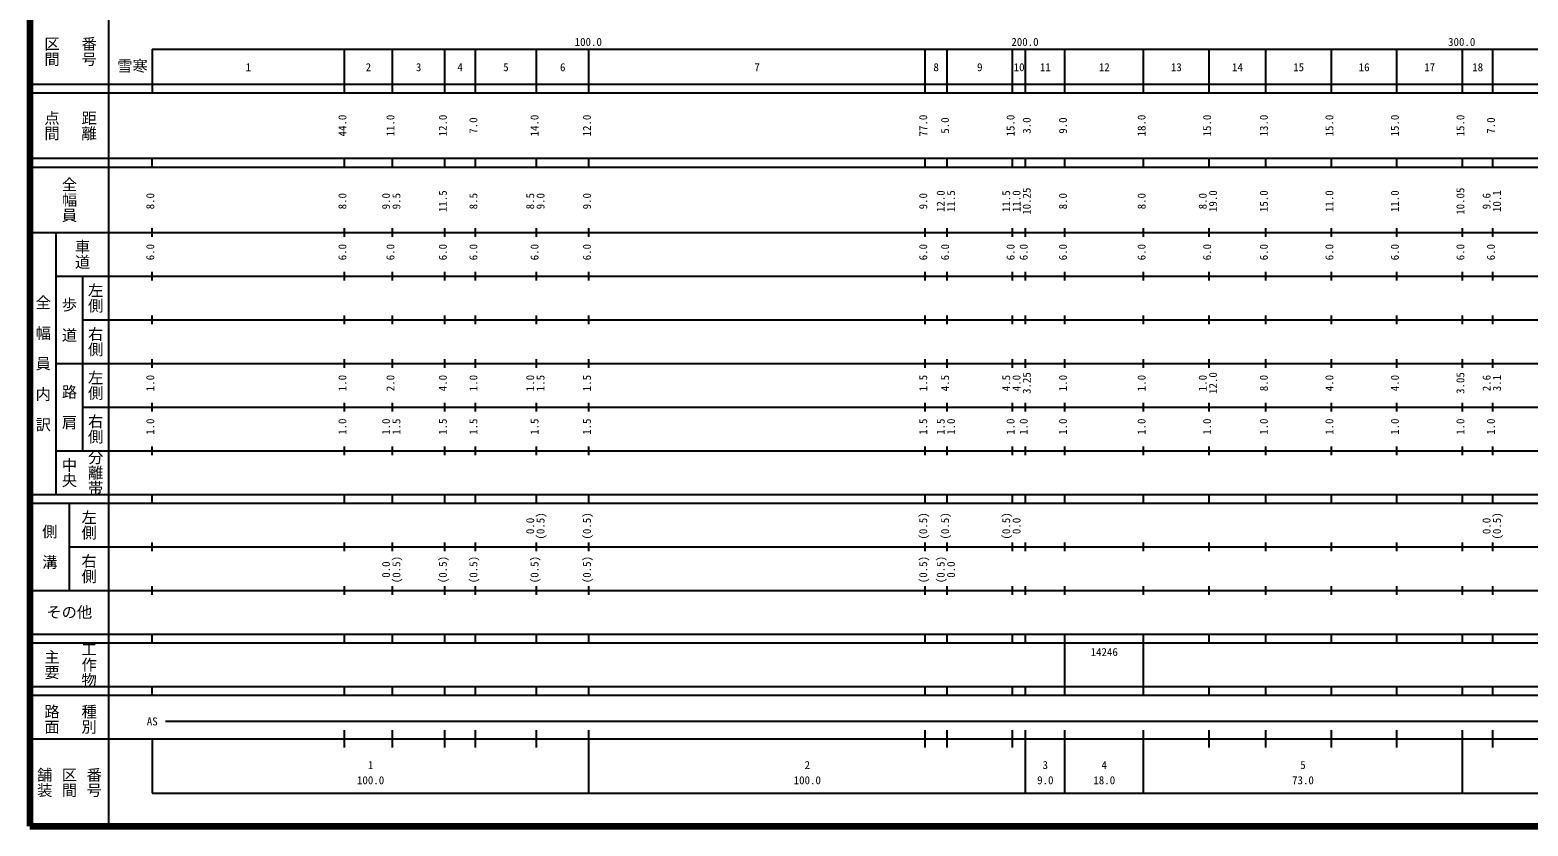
# Model space of a CAD drawing. Units: millimetres on the paper, enlarged 1000 times. Extents: x 40000 to 680000, y 20000 to 380000.
# Drawn here: x 40000 to 383036, y 20000 to 202409 of the extents above; entities that cross this region are included whole.
import ezdxf
from ezdxf.enums import TextEntityAlignment as Align

# ---------------------------------------------------------------- set-up
doc = ezdxf.new("R2010")
doc.units = ezdxf.units.MM
doc.header["$LTSCALE"] = 1000
doc.layers.add('M-TTL', color=2, linetype='Continuous', lineweight=140)
doc.layers.add('M-TTL-BAND', color=7, linetype='Continuous', lineweight=25)
doc.layers.add('M-TTL-TXT', color=7, linetype='Continuous')
doc.styles.add('@ＭＳ ゴシック', font='')
doc.styles.add('ＭＳ ゴシック', font='')
doc.styles.get('@ＭＳ ゴシック').set_extended_font_data('@MS Gothic')
doc.styles.get('ＭＳ ゴシック').set_extended_font_data('MS Gothic')

msp = doc.modelspace()

# ---------------------------------------------------------------- linework, layer by layer
at = {"layer": 'M-TTL'}
for p, q in [((40000, 380000), (40000, 20000)), ((40000, 20000), (680000, 20000))]:
    msp.add_line(p, q, dxfattribs=at)
at = {"layer": 'M-TTL-BAND'}
for p, q in [((58000, 370000), (58000, 20000)), ((68000, 198000), (579000, 198000)), ((68000, 198000), (68000, 188000)), ((112000, 188000), (112000, 198000)), ((123000, 188000), (123000, 198000)), ((135000, 188000), (135000, 198000)), ((142000, 188000), (142000, 198000)), ((156000, 188000), (156000, 198000)), ((168000, 188000), (168000, 198000)), ((245000, 188000), (245000, 198000)), ((250000, 188000), (250000, 198000)), ((265000, 188000), (265000, 198000)), ((268000, 188000), (268000, 198000)), ((277000, 188000), (277000, 198000)), ((295000, 188000), (295000, 198000)), ((310000, 188000), (310000, 198000)), ((323000, 188000), (323000, 198000)), ((338000, 188000), (338000, 198000)), ((353000, 188000), (353000, 198000)), ((368000, 188000), (368000, 198000)), ((375000, 188000), (375000, 198000)), ((40000, 190000), (579000, 190000)), ((40000, 188000), (579000, 188000)), ((40000, 173000), (579000, 173000)), ((68000, 171000), (68000, 173000)), ((112000, 171000), (112000, 173000)), ((123000, 171000), (123000, 173000)), ((135000, 171000), (135000, 173000)), ((142000, 171000), (142000, 173000)), ((156000, 171000), (156000, 173000)), ((168000, 171000), (168000, 173000)), ((245000, 171000), (245000, 173000)), ((250000, 171000), (250000, 173000)), ((265000, 171000), (265000, 173000)), ((268000, 171000), (268000, 173000)), ((277000, 171000), (277000, 173000)), ((295000, 171000), (295000, 173000)), ((310000, 171000), (310000, 173000)), ((323000, 171000), (323000, 173000)), ((338000, 171000), (338000, 173000)), ((353000, 171000), (353000, 173000)), ((368000, 171000), (368000, 173000)), ((375000, 171000), (375000, 173000)), ((40000, 171000), (579000, 171000)), ((40000, 156000), (579000, 156000)), ((46000, 96000), (46000, 156000)), ((68000, 155000), (68000, 157000)), ((112000, 155000), (112000, 157000)), ((123000, 155000), (123000, 157000)), ((135000, 155000), (135000, 157000)), ((142000, 155000), (142000, 157000)), ((156000, 155000), (156000, 157000)), ((168000, 155000), (168000, 157000)), ((245000, 155000), (245000, 157000)), ((250000, 155000), (250000, 157000)), ((265000, 155000), (265000, 157000)), ((268000, 155000), (268000, 157000)), ((277000, 155000), (277000, 157000)), ((295000, 155000), (295000, 157000)), ((310000, 155000), (310000, 157000)), ((323000, 155000), (323000, 157000)), ((338000, 155000), (338000, 157000)), ((353000, 155000), (353000, 157000)), ((368000, 155000), (368000, 157000)), ((375000, 155000), (375000, 157000)), ((46000, 146000), (579000, 146000)), ((52000, 146000), (52000, 106000)), ((68000, 145000), (68000, 147000)), ((112000, 145000), (112000, 147000)), ((123000, 145000), (123000, 147000)), ((135000, 145000), (135000, 147000)), ((142000, 145000), (142000, 147000)), ((156000, 145000), (156000, 147000)), ((168000, 145000), (168000, 147000)), ((245000, 145000), (245000, 147000)), ((250000, 145000), (250000, 147000)), ((265000, 145000), (265000, 147000)), ((268000, 145000), (268000, 147000)), ((277000, 145000), (277000, 147000)), ((295000, 145000), (295000, 147000)), ((310000, 145000), (310000, 147000)), ((323000, 145000), (323000, 147000)), ((338000, 145000), (338000, 147000)), ((353000, 145000), (353000, 147000)), ((368000, 145000), (368000, 147000)), ((375000, 145000), (375000, 147000)), ((52000, 136000), (579000, 136000)), ((68000, 135000), (68000, 137000)), ((112000, 135000), (112000, 137000)), ((123000, 135000), (123000, 137000)), ((135000, 135000), (135000, 137000)), ((142000, 135000), (142000, 137000)), ((156000, 135000), (156000, 137000)), ((168000, 135000), (168000, 137000)), ((245000, 135000), (245000, 137000)), ((250000, 135000), (250000, 137000)), ((265000, 135000), (265000, 137000)), ((268000, 135000), (268000, 137000)), ((277000, 135000), (277000, 137000)), ((295000, 135000), (295000, 137000)), ((310000, 135000), (310000, 137000)), ((323000, 135000), (323000, 137000)), ((338000, 135000), (338000, 137000)), ((353000, 135000), (353000, 137000)), ((368000, 135000), (368000, 137000)), ((375000, 135000), (375000, 137000)), ((68000, 125000), (68000, 127000)), ((112000, 125000), (112000, 127000)), ((123000, 125000), (123000, 127000)), ((135000, 125000), (135000, 127000)), ((142000, 125000), (142000, 127000)), ((156000, 125000), (156000, 127000)), ((168000, 125000), (168000, 127000)), ((245000, 125000), (245000, 127000)), ((250000, 125000), (250000, 127000)), ((265000, 125000), (265000, 127000)), ((268000, 125000), (268000, 127000)), ((277000, 125000), (277000, 127000)), ((295000, 125000), (295000, 127000)), ((310000, 125000), (310000, 127000)), ((323000, 125000), (323000, 127000)), ((338000, 125000), (338000, 127000)), ((353000, 125000), (353000, 127000)), ((368000, 125000), (368000, 127000)), ((375000, 125000), (375000, 127000)), ((46000, 126000), (579000, 126000)), ((68000, 115000), (68000, 117000)), ((112000, 115000), (112000, 117000)), ((123000, 115000), (123000, 117000)), ((135000, 115000), (135000, 117000)), ((142000, 115000), (142000, 117000)), ((156000, 115000), (156000, 117000)), ((168000, 115000), (168000, 117000)), ((245000, 115000), (245000, 117000)), ((250000, 115000), (250000, 117000)), ((265000, 115000), (265000, 117000)), ((268000, 115000), (268000, 117000)), ((277000, 115000), (277000, 117000)), ((295000, 115000), (295000, 117000)), ((310000, 115000), (310000, 117000)), ((323000, 115000), (323000, 117000)), ((338000, 115000), (338000, 117000)), ((353000, 115000), (353000, 117000)), ((368000, 115000), (368000, 117000)), ((375000, 115000), (375000, 117000)), ((52000, 116000), (579000, 116000)), ((68000, 105000), (68000, 107000)), ((112000, 105000), (112000, 107000)), ((123000, 105000), (123000, 107000)), ((135000, 105000), (135000, 107000)), ((142000, 105000), (142000, 107000)), ((156000, 105000), (156000, 107000)), ((168000, 105000), (168000, 107000)), ((245000, 105000), (245000, 107000)), ((250000, 105000), (250000, 107000)), ((265000, 105000), (265000, 107000)), ((268000, 105000), (268000, 107000)), ((277000, 105000), (277000, 107000)), ((295000, 105000), (295000, 107000)), ((310000, 105000), (310000, 107000)), ((323000, 105000), (323000, 107000)), ((338000, 105000), (338000, 107000)), ((353000, 105000), (353000, 107000)), ((368000, 105000), (368000, 107000)), ((375000, 105000), (375000, 107000)), ((46000, 106000), (579000, 106000)), ((40000, 96000), (579000, 96000)), ((40000, 94000), (579000, 94000)), ((49000, 94000), (49000, 74000)), ((68000, 94000), (68000, 96000)), ((112000, 94000), (112000, 96000)), ((123000, 94000), (123000, 96000)), ((135000, 94000), (135000, 96000)), ((142000, 94000), (142000, 96000)), ((156000, 94000), (156000, 96000)), ((168000, 94000), (168000, 96000)), ((245000, 94000), (245000, 96000)), ((250000, 94000), (250000, 96000)), ((265000, 94000), (265000, 96000)), ((268000, 94000), (268000, 96000)), ((277000, 94000), (277000, 96000)), ((295000, 94000), (295000, 96000)), ((310000, 94000), (310000, 96000)), ((323000, 94000), (323000, 96000)), ((338000, 94000), (338000, 96000)), ((353000, 94000), (353000, 96000)), ((368000, 94000), (368000, 96000)), ((375000, 94000), (375000, 96000)), ((49000, 84000), (579000, 84000)), ((68000, 83000), (68000, 85000)), ((112000, 83000), (112000, 85000)), ((123000, 83000), (123000, 85000)), ((135000, 83000), (135000, 85000)), ((142000, 83000), (142000, 85000)), ((156000, 83000), (156000, 85000)), ((168000, 83000), (168000, 85000)), ((245000, 83000), (245000, 85000)), ((250000, 83000), (250000, 85000)), ((265000, 83000), (265000, 85000)), ((268000, 83000), (268000, 85000)), ((277000, 83000), (277000, 85000)), ((295000, 83000), (295000, 85000)), ((310000, 83000), (310000, 85000)), ((323000, 83000), (323000, 85000)), ((338000, 83000), (338000, 85000)), ((353000, 83000), (353000, 85000)), ((368000, 83000), (368000, 85000)), ((375000, 83000), (375000, 85000)), ((40000, 74000), (579000, 74000)), ((68000, 73000), (68000, 75000)), ((112000, 73000), (112000, 75000)), ((123000, 73000), (123000, 75000)), ((135000, 73000), (135000, 75000)), ((142000, 73000), (142000, 75000)), ((156000, 73000), (156000, 75000)), ((168000, 73000), (168000, 75000)), ((245000, 73000), (245000, 75000)), ((250000, 73000), (250000, 75000)), ((265000, 73000), (265000, 75000)), ((268000, 73000), (268000, 75000)), ((277000, 73000), (277000, 75000)), ((295000, 73000), (295000, 75000)), ((310000, 73000), (310000, 75000)), ((323000, 73000), (323000, 75000)), ((338000, 73000), (338000, 75000)), ((353000, 73000), (353000, 75000)), ((368000, 73000), (368000, 75000)), ((375000, 73000), (375000, 75000)), ((40000, 64000), (579000, 64000)), ((40000, 62000), (579000, 62000)), ((68000, 62000), (68000, 64000)), ((112000, 62000), (112000, 64000)), ((123000, 62000), (123000, 64000)), ((135000, 62000), (135000, 64000)), ((142000, 62000), (142000, 64000)), ((156000, 62000), (156000, 64000)), ((168000, 62000), (168000, 64000)), ((245000, 62000), (245000, 64000)), ((250000, 62000), (250000, 64000)), ((265000, 62000), (265000, 64000)), ((268000, 62000), (268000, 64000)), ((277000, 62000), (277000, 64000)), ((277000, 52000), (277000, 62000)), ((295000, 62000), (295000, 64000)), ((295000, 52000), (295000, 62000)), ((310000, 62000), (310000, 64000)), ((323000, 62000), (323000, 64000)), ((338000, 62000), (338000, 64000)), ((353000, 62000), (353000, 64000)), ((368000, 62000), (368000, 64000)), ((375000, 62000), (375000, 64000)), ((40000, 52000), (579000, 52000)), ((68000, 50000), (68000, 52000)), ((112000, 50000), (112000, 52000)), ((123000, 50000), (123000, 52000)), ((135000, 50000), (135000, 52000)), ((142000, 50000), (142000, 52000)), ((156000, 50000), (156000, 52000)), ((168000, 50000), (168000, 52000)), ((245000, 50000), (245000, 52000)), ((250000, 50000), (250000, 52000)), ((265000, 50000), (265000, 52000)), ((268000, 50000), (268000, 52000)), ((277000, 50000), (277000, 52000)), ((295000, 50000), (295000, 52000)), ((310000, 50000), (310000, 52000)), ((323000, 50000), (323000, 52000)), ((338000, 50000), (338000, 52000)), ((353000, 50000), (353000, 52000)), ((368000, 50000), (368000, 52000)), ((375000, 50000), (375000, 52000)), ((40000, 50000), (579000, 50000)), ((71000, 44000), (470000, 44000)), ((112000, 38000), (112000, 42000)), ((123000, 38000), (123000, 42000)), ((135000, 38000), (135000, 42000)), ((142000, 38000), (142000, 42000)), ((156000, 38000), (156000, 42000)), ((168000, 27500), (168000, 42000)), ((245000, 38000), (245000, 42000)), ((250000, 38000), (250000, 42000)), ((265000, 38000), (265000, 42000)), ((268000, 27500), (268000, 42000)), ((277000, 27500), (277000, 42000)), ((295000, 27500), (295000, 42000)), ((310000, 38000), (310000, 42000)), ((323000, 38000), (323000, 42000)), ((338000, 38000), (338000, 42000)), ((353000, 38000), (353000, 42000)), ((368000, 27500), (368000, 42000)), ((375000, 38000), (375000, 42000)), ((40000, 40000), (579000, 40000)), ((68000, 40000), (68000, 27500)), ((68000, 27500), (579000, 27500))]:
    msp.add_line(p, q, dxfattribs=at)

# ---------------------------------------------------------------- texts
at = {"layer": 'M-TTL-BAND', "style": '@ＭＳ ゴシック'}
for s, p in [('区間', (45000, 197500)), ('番号', (53500, 197500)), ('点間', (45000, 180500)), ('距離', (53500, 180500)), ('全幅員', (49000, 163500)), ('車道', (52000, 151000)), ('左側', (55000, 141000)), ('全\u3000幅\u3000員\u3000内\u3000訳', (43000, 126000)), ('歩\u3000道', (49000, 136000)), ('右側', (55000, 131000)), ('左側', (55000, 121000)), ('路\u3000肩', (49000, 116000)), ('右側', (55000, 111000)), ('中央', (49000, 101000)), ('分離帯', (55000, 101000)), ('左側', (53500, 89000)), ('側\u3000溝', (44500, 84000)), ('右側', (53500, 79000)), ('主要', (45000, 57000)), ('工作物', (53500, 57000)), ('路面', (45000, 44500)), ('種別', (53500, 44500)), ('舗装', (43333, 30000)), ('区間', (49000, 30000)), ('番号', (54667, 30000))]:
    msp.add_text(s, height=2566, rotation=270, dxfattribs=at).set_placement(p, align=Align.MIDDLE_CENTER)
at = {"layer": 'M-TTL-BAND', "style": 'ＭＳ ゴシック'}
for s, p in [('100.0', (167844, 198195)), ('200.0', (267844, 198195)), ('300.0', (367844, 198195)), ('1', (90000, 192405)), ('2', (117500, 192405)), ('3', (129000, 192405)), ('4', (138500, 192405)), ('5', (149000, 192405)), ('6', (162000, 192405)), ('7', (206500, 192405)), ('8', (247500, 192405)), ('9', (257500, 192405)), ('10', (266500, 192405)), ('11', (272500, 192405)), ('12', (286000, 192405)), ('13', (302500, 192405)), ('14', (316500, 192405)), ('15', (330500, 192405)), ('16', (345500, 192405)), ('17', (360500, 192405)), ('18', (371500, 192405)), ('AS', (68000, 42500)), ('1', (118000, 32523)), ('2', (218000, 32523)), ('3', (272500, 32523)), ('4', (286000, 32523)), ('5', (331500, 32523)), ('100.0', (118000, 29033)), ('100.0', (218000, 29033)), ('9.0', (272500, 29033)), ('18.0', (286000, 29033)), ('73.0', (331500, 29033))]:
    msp.add_text(s, height=1833, dxfattribs=at).set_placement(p, align=Align.BOTTOM_CENTER)
for s, p in [('44.0', (113000, 180500)), ('11.0', (124000, 180500)), ('12.0', (136000, 180500)), ('7.0', (143000, 180500)), ('14.0', (157000, 180500)), ('12.0', (169000, 180500)), ('77.0', (246000, 180500)), ('5.0', (251000, 180500)), ('15.0', (266000, 180500)), ('3.0', (269700, 180500)), ('9.0', (278000, 180500)), ('18.0', (296000, 180500)), ('15.0', (311000, 180500)), ('13.0', (324000, 180500)), ('15.0', (339000, 180500)), ('15.0', (354000, 180500)), ('15.0', (369000, 180500)), ('7.0', (376000, 180500)), ('8.0', (69000, 163174)), ('8.0', (113000, 163174)), ('9.0', (123000, 163174)), ('9.5', (125370, 163174)), ('11.5', (136000, 163174)), ('8.5', (143000, 163174)), ('8.5', (156000, 163174)), ('9.0', (158370, 163174)), ('9.0', (169000, 163174)), ('9.0', (246000, 163174)), ('12.0', (250000, 163174)), ('11.5', (252370, 163174)), ('11.5', (265000, 163174)), ('11.0', (267370, 163174)), ('10.25', (269700, 163174)), ('8.0', (278000, 163174)), ('8.0', (296000, 163174)), ('8.0', (310000, 163174)), ('19.0', (312370, 163174)), ('15.0', (324000, 163174)), ('11.0', (339000, 163174)), ('11.0', (354000, 163174)), ('10.05', (369000, 163174)), ('9.6', (375000, 163174)), ('10.1', (377370, 163174)), ('6.0', (69000, 151500)), ('6.0', (113000, 151500)), ('6.0', (124000, 151500)), ('6.0', (136000, 151500)), ('6.0', (143000, 151500)), ('6.0', (157000, 151500)), ('6.0', (169000, 151500)), ('6.0', (246000, 151500)), ('6.0', (251000, 151500)), ('6.0', (266000, 151500)), ('6.0', (269000, 151500)), ('6.0', (278000, 151500)), ('6.0', (296000, 151500)), ('6.0', (311000, 151500)), ('6.0', (324000, 151500)), ('6.0', (339000, 151500)), ('6.0', (354000, 151500)), ('6.0', (369000, 151500)), ('6.0', (376000, 151500)), ('3.25', (269700, 121500)), ('12.0', (312370, 121500)), ('3.05', (369000, 121500)), ('1.0', (69000, 121500)), ('1.0', (113000, 121500)), ('2.0', (124000, 121500)), ('4.0', (136000, 121500)), ('1.0', (143000, 121500)), ('1.0', (156000, 121500)), ('1.5', (158370, 121500)), ('1.5', (169000, 121500)), ('1.5', (246000, 121500)), ('4.5', (251000, 121500)), ('4.5', (265000, 121500)), ('4.0', (267370, 121500)), ('1.0', (278000, 121500)), ('1.0', (296000, 121500)), ('1.0', (310000, 121500)), ('8.0', (324000, 121500)), ('4.0', (339000, 121500)), ('4.0', (354000, 121500)), ('2.6', (375000, 121500)), ('3.1', (377370, 121500)), ('1.0', (69000, 111500)), ('1.0', (113000, 111500)), ('1.0', (123000, 111500)), ('1.5', (125370, 111500)), ('1.5', (136000, 111500)), ('1.5', (143000, 111500)), ('1.5', (157000, 111500)), ('1.5', (169000, 111500)), ('1.5', (246000, 111500)), ('1.5', (250000, 111500)), ('1.0', (252370, 111500)), ('1.0', (266000, 111500)), ('1.0', (269000, 111500)), ('1.0', (278000, 111500)), ('1.0', (296000, 111500)), ('1.0', (311000, 111500)), ('1.0', (324000, 111500)), ('1.0', (339000, 111500)), ('1.0', (354000, 111500)), ('1.0', (369000, 111500)), ('1.0', (376000, 111500)), ('0.0', (156000, 88764)), ('(0.5)', (158370, 88764)), ('(0.5)', (169000, 88764)), ('(0.5)', (246000, 88764)), ('(0.5)', (251000, 88764)), ('(0.5)', (265000, 88764)), ('0.0', (267370, 88764)), ('0.0', (375000, 88764)), ('(0.5)', (377370, 88764)), ('0.0', (123000, 78764)), ('(0.5)', (125370, 78764)), ('(0.5)', (136000, 78764)), ('(0.5)', (143000, 78764)), ('(0.5)', (157000, 78764)), ('(0.5)', (169000, 78764)), ('(0.5)', (246000, 78764)), ('(0.5)', (250000, 78764)), ('0.0', (252370, 78764))]:
    msp.add_text(s, height=1833, rotation=90, dxfattribs=at).set_placement(p, align=Align.BOTTOM_CENTER)
msp.add_text('その他', height=2566, dxfattribs=at).set_placement((49000, 69000), align=Align.MIDDLE_CENTER)
msp.add_text('14246', height=1833, dxfattribs=at).set_placement((282875, 58405), align=Align.BOTTOM_LEFT)
at = {"layer": 'M-TTL-TXT', "style": 'ＭＳ ゴシック'}
msp.add_text('雪寒', height=2566, dxfattribs=at).set_placement((63466, 194158), align=Align.MIDDLE_CENTER)

doc.saveas('drawing.dxf')
